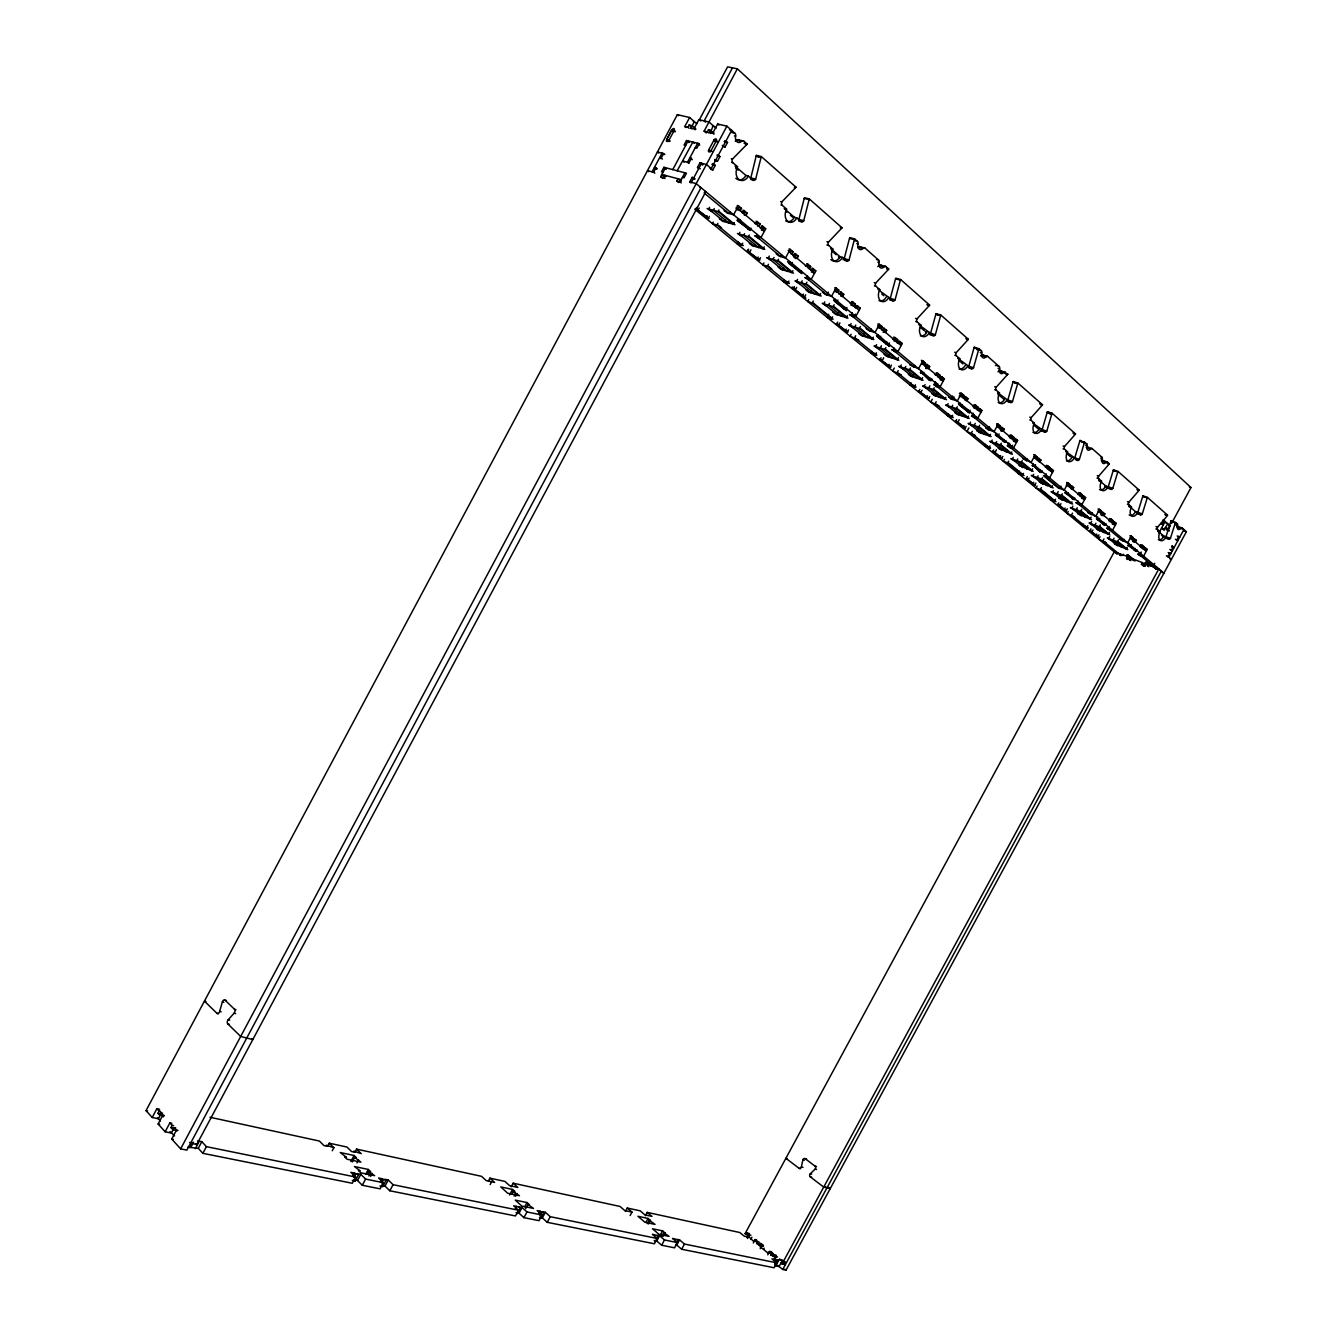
<?xml version="1.0" encoding="UTF-8"?>
<svg xmlns="http://www.w3.org/2000/svg" width="1337" height="1337" viewBox="0 0 1337 1337"><rect width="100%" height="100%" fill="white"/><g stroke="black" fill="none" stroke-linecap="round" stroke-linejoin="round"><path stroke-width="1.5" d="M787.309 1158.661L785.889 1158.277L799.025 1168.271A1.872 1.471 -77.1 0 0 801.348 1166.967L802.885 1159.898A1.872 1.471 -76.9 0 1 805.175 1158.694L806.595 1159.079M750.441 178.456A2.624 1.905 -78 0 0 750.826 177.888L756.174 156.095A2.641 1.905 -78.5 0 1 756.458 155.393L761.355 156.596L795.95 187.13A2.59 1.838 -77.2 0 1 795.548 187.698L781.911 201.837A2.574 1.838 -76.8 0 0 782.212 205.313L786.607 209.124A8.975 6.384 -76.4 0 0 787.61 221.207A8.975 6.384 -76.4 0 0 796.819 217.931L801.147 221.675A2.54 1.805 -76.1 0 0 803.738 220.739L809.102 199.648A2.557 1.805 -76.6 0 1 809.37 198.979L804.506 197.709A2.557 1.805 -76.7 0 0 804.222 198.394L798.891 219.418A2.54 1.805 -76.2 0 1 798.523 219.97M750.826 179.509L752.965 180.06A2.641 1.905 -77.9 0 0 755.689 179.141L761.071 157.298A2.657 1.905 -78.4 0 1 761.355 156.596M843.029 259.729A2.457 1.705 -74.8 0 0 844.232 258.593L849.53 238.253A2.473 1.705 -75.2 0 1 849.797 237.602L854.644 238.939L857.485 241.445A2.473 1.705 -75.1 0 1 858.003 243.986A4.93 3.393 -75 0 0 859.022 249.016A4.93 3.393 -75 0 0 863.067 248.431A2.457 1.688 -74.8 0 1 865.072 248.147L878.593 260.08A2.44 1.655 -74.4 0 1 879.094 262.553A4.847 3.292 -74.4 0 0 880.064 267.5A4.847 3.292 -74.4 0 0 884.008 266.899A2.423 1.638 -74.2 0 1 885.98 266.598L888.721 269.004A2.423 1.638 -74.2 0 1 888.336 269.556L875.718 283.043A2.407 1.638 -73.8 0 0 875.902 286.252L879.813 289.628A8.39 5.699 -73.5 0 0 880.465 300.758A8.39 5.699 -73.5 0 0 888.854 297.449L892.698 300.758A2.39 1.604 -73.3 0 0 895.088 299.822L900.369 280.168A2.39 1.604 -73.8 0 1 900.637 279.533L895.823 278.146A2.39 1.604 -73.8 0 0 895.556 278.781L890.292 298.385A2.373 1.604 -73.4 0 1 889.807 299.07M844.449 260.297L846.555 260.899A2.473 1.705 -74.7 0 0 849.045 259.963L854.376 239.59A2.473 1.705 -75.2 0 1 854.644 238.939M929.833 334.15A2.306 1.521 -72.3 0 0 930.619 333.231L935.85 314.245A2.323 1.538 -72.7 0 1 936.101 313.627L940.88 315.047L968.306 339.264A2.273 1.471 -72.1 0 1 967.955 339.782L956.172 352.701A2.273 1.487 -71.7 0 0 956.273 355.675L959.782 358.717A7.922 5.131 -71.5 0 0 960.167 369.045A7.922 5.131 -71.5 0 0 967.904 365.72L971.347 368.694A2.256 1.454 -71.4 0 0 973.537 367.742L978.734 349.291A2.256 1.454 -71.7 0 1 978.985 348.69L974.255 347.236A2.256 1.454 -71.8 0 0 974.004 347.837L968.824 366.238A2.239 1.454 -71.4 0 1 968.222 367.023M931.304 335.102L933.092 335.654A2.306 1.521 -72.3 0 0 935.365 334.701L940.613 315.666A2.323 1.521 -72.7 0 1 940.88 315.047M205.948 1001.563L204.444 1001.146L216.962 1013.346A2.574 1.521 -71.4 0 0 219.636 1011.424L222.36 1001.914A2.574 1.521 -71.2 0 1 225 1000.143L226.505 1000.561M1007.396 400.582A2.173 1.37 -70.5 0 0 1007.847 399.964L1012.978 382.131A2.189 1.37 -70.9 0 1 1013.229 381.546L1017.908 383.05L1042.526 404.777A2.156 1.337 -70.4 0 1 1042.191 405.261L1031.178 417.645A2.156 1.337 -70.1 0 0 1031.211 420.42L1034.37 423.127A7.47 4.629 -69.9 0 0 1034.52 432.753A7.47 4.629 -69.9 0 0 1041.657 429.428L1044.749 432.102A2.122 1.304 -69.8 0 0 1046.771 431.166L1051.885 413.818A2.122 1.304 -70.1 0 1 1052.119 413.25L1047.489 411.729A2.122 1.304 -70.2 0 0 1047.239 412.297L1042.158 429.595A2.122 1.304 -69.8 0 1 1040.871 430.731L1042.158 431.233M1008.666 401.869L1010.421 402.437A2.189 1.37 -70.5 0 0 1012.51 401.501L1017.658 383.635A2.189 1.37 -70.8 0 1 1017.908 383.05M1074.246 458.524A2.072 1.253 -69.2 0 0 1074.798 457.806L1079.828 440.976A2.072 1.253 -69.5 0 1 1080.062 440.425L1086.73 443.8A2.072 1.253 -69.4 0 1 1086.998 445.806A4.145 2.473 -69.4 0 0 1087.533 449.8A4.145 2.473 -69.4 0 0 1090.658 449.031A2.056 1.237 -69.3 0 1 1092.212 448.63L1102.006 457.287A2.056 1.22 -69.1 0 1 1102.273 459.26A4.095 2.423 -69.1 0 0 1102.774 463.187A4.095 2.423 -69.1 0 0 1105.833 462.401A2.039 1.203 -69 0 1 1107.37 462.017L1109.359 463.772A2.039 1.203 -69 0 1 1109.042 464.24L1098.696 476.106A2.039 1.203 -68.8 0 0 1098.696 478.696L1101.538 481.153A7.086 4.195 -68.6 0 0 1101.504 490.144A7.086 4.195 -68.6 0 0 1108.122 486.835L1110.913 489.258A2.022 1.187 -68.6 0 0 1112.802 488.323L1117.799 471.961A2.022 1.187 -68.9 0 1 1118.033 471.426L1113.487 469.855A2.022 1.187 -68.9 0 0 1113.253 470.39L1108.273 486.718A2.005 1.187 -68.6 0 1 1107.738 487.437M1075.7 459.727L1077.421 460.329A2.072 1.253 -69.2 0 0 1079.377 459.376L1084.424 442.53A2.072 1.253 -69.5 0 1 1084.658 441.979M1165.162 514.344L1167.669 515.246L1147.464 497.414L1142.968 495.826A1.972 1.136 -68.4 0 0 1142.751 496.345L1137.82 512.255A1.955 1.136 -68.1 0 1 1137.169 513.057M1137.118 513.592L1140.478 514.795A1.972 1.136 -68.1 0 0 1142.299 513.859L1147.246 497.932A1.972 1.136 -68.3 0 1 1147.464 497.414M777.649 1265.32L782.73 1269.481L786.022 1270.15L1186.37 531.742L1182.109 527.981A1.922 1.07 -67.8 0 0 1180.721 528.399A3.844 2.156 -67.8 0 1 1177.93 529.218A3.844 2.156 -67.8 0 1 1177.546 525.608A1.922 1.086 -67.8 0 0 1177.362 523.786L1171.128 520.628A1.922 1.086 -67.9 0 0 1170.894 521.129L1166.031 536.622A1.922 1.086 -67.7 0 1 1165.145 537.574M1166.482 538.36L1168.705 539.179A1.922 1.086 -67.6 0 0 1170.46 538.243L1175.357 522.734A1.922 1.086 -67.9 0 1 1175.574 522.215M160.808 1114.273L158.401 1118.802L152.217 1117.481L146.017 1110.646L677.341 114.664L689.608 117.506L696.744 123.706M675.386 131.461L674.182 130.441L669.018 140.067A1.939 1.136 -53.9 0 1 666.996 141.455A1.939 1.136 -53.9 0 1 666.728 139.499L671.675 130.14L675.218 131.728M669.118 141.521L666.695 139.483L671.859 129.873A1.855 1.086 -53.7 0 1 674.115 130.441M652.072 171.838L662.049 153.153L663.653 154.49M648.712 171.604L647.492 170.618L653.626 172.256L656.032 167.777L657.236 168.763M660.879 158.652L659.676 157.649L661.213 158.05L663.603 153.554L664.823 154.557M152.217 1117.481L156.897 1108.691L159.604 1109.275M163.682 1115.86L159.421 1114.941L157.933 1113.303L159.12 1111.114L156.897 1108.691M685.998 127.567L684.795 126.53L689.608 117.506M682.455 177.37L684.043 177.788L686.483 173.225L663.921 167.292L661.514 171.788L663.068 172.206M159.421 1114.941L160.607 1112.735L162.546 1113.153M662.784 178.456L660.662 176.718L665.475 167.693M684.795 126.53L687.953 127.282L689.157 125.026L692.048 125.711L695.925 129.054M175.765 1127.943L174.211 1127.626L171.37 1133.057L165.153 1131.771L158.117 1123.999L162.83 1115.175L160.607 1112.735M660.662 176.718L663.77 177.554L664.974 175.297L666.194 176.3M692.048 129.004L690.845 127.968L692.048 125.711M163.198 1116.896L163.866 1115.66M691.68 126.697L694.371 121.65L693.318 121.4M695.19 147.822L696.794 148.223L699.234 143.661L686.499 140.535L684.076 145.064L685.664 145.449M690.845 127.968L694.02 128.72L698.85 119.661L708.978 122.001L716.097 128.252M672.762 169.615L688.07 140.92L689.474 142.123M699.368 119.778L727.612 66.85L737.372 68.805L1190.983 487.537L1171.479 523.519M732.475 67.819L704.164 120.882L705.552 122.102M165.153 1131.771L169.883 1122.896L171.838 1123.297M177.303 1130.734L173.025 1129.849L170.952 1127.576L172.139 1125.353L169.883 1122.896M678.678 182.567L676.856 181.063L678.076 178.79L681.101 181.297M706.203 132.931L704.114 131.126L737.372 68.805M676.856 181.063L680.015 181.916L684.895 172.807M704.114 131.126L707.323 131.878L708.543 129.605L714.008 132.981M699.803 187.33L701.023 187.665L186.879 1150.121L180.645 1148.867L171.721 1139.024L176.484 1130.099L174.211 1127.626M710.699 133.433L709.496 132.396L710.716 130.124M174.562 1135.915L170.033 1131.587M710.783 131.711L713.139 125.645M709.496 132.396L712.738 133.165L717.635 124.007L726.893 126.163L734.966 133.299A2.691 1.972 -79.4 0 1 735.634 136.123A5.381 3.911 -79.3 0 0 736.954 141.772A5.381 3.911 -79.3 0 0 741.534 141.321A2.674 1.939 -79.1 0 1 743.807 141.104L747.099 143.995A2.674 1.939 -79.1 0 1 746.681 144.597L732.509 159.053A2.674 1.955 -78.6 0 0 732.86 162.696L737.539 166.741A9.292 6.752 -78.2 0 0 738.726 179.325A9.292 6.752 -78.2 0 0 748.369 176.083L752.965 180.06M690.962 182.918L689.758 181.916L692.198 177.336L695.023 178.774M698.699 168.429L697.496 167.409L699.953 162.83L706.421 164.484L712.822 169.933L715.262 165.353L712.454 163.682M691.363 182.35L701.557 163.248L702.761 164.267M716.331 140.619A1.905 1.136 -53.1 0 0 714.008 140.067L708.71 149.878A1.989 1.187 -53.3 0 0 708.994 151.9A1.989 1.187 -53.3 0 0 711.134 150.479L716.398 140.619L717.601 141.655M180.645 1148.867L726.893 126.163M192.311 1142.583L189.637 1147.581L188.617 1146.461M714.777 160.457L717.518 161.142L719.958 156.563L717.15 154.891M723.835 146.719L725.055 147.02L727.512 142.441L724.687 140.769M193.614 1142.166L190.94 1147.163L188.885 1146.745M696.895 207.402L696.009 209.023L708.911 218.616L695.908 208.388M189.603 1142.466L196.656 1144.673L705.836 191.676L704.616 191.341M195.319 1148.734L198.879 1142.065L197.742 1140.829L201.82 1141.664L206.433 1146.661L355.625 1177.045L352.3 1183.262L202.873 1153.33L198.277 1148.316L187.715 1147.196M699.184 208.037L698.298 209.675L695.908 208.94M198.277 1148.316L201.82 1141.664M202.873 1153.33L206.433 1146.661M709.563 207.319L708.677 208.973L723.985 221.574L724.855 219.936M707.056 215.708L706.17 217.329L708.46 217.998L709.345 216.36M714.259 208.622L713.373 210.277L728.682 222.911L729.551 221.273M718.988 209.942L718.103 211.597L733.395 224.248L734.28 222.61M713.289 222.059L712.42 223.663L718.554 225.418L721.545 227.875L720.025 227.44M717.869 223.363L717.016 224.984L741.651 245.139L742.703 243.15M729.684 211.781L728.782 213.452L704.081 192.929M735.985 208.338L736.654 207.068L741.483 208.405L740.297 210.644L737.272 209.809M741.483 208.405L738.408 205.814L733.595 214.789L727.178 213.001L724.086 210.427L725.673 210.878M738.626 218.616L737.489 220.689L750.475 230.415L737.038 220.12L739.913 221.374L740.581 220.12M744.091 214.856L745.912 215.357L747.099 213.118L744.04 210.544L742.854 212.784L741.634 212.449M739.879 232.337L739.01 233.958L753.767 246.125L754.636 244.504M738.124 241.813L737.071 243.802L743.188 245.59L738.743 242.749M744.575 233.691L743.706 235.312L758.463 247.495L759.332 245.874M748.536 227.457L747.751 229.212L750.057 229.814L750.943 228.142M749.288 235.045L748.419 236.666L763.176 248.866L764.263 246.844M757.527 225.936L759.032 226.354L760.218 224.148L757.21 221.608L756.023 223.831L754.67 223.446M747.567 251.189L748.62 249.2L747.316 250.955L759.834 260.23L747.483 251.105L749.856 251.857L750.926 249.885M757.06 234.56L756.174 236.214L780.724 256.62L781.593 254.983M759.149 238.688L754.553 235.747L760.97 237.585L765.7 228.744L762.725 226.237L761.538 228.46L760.318 228.109M758.179 257.038L757.126 258.994L759.416 259.679L760.486 257.707M763.928 262.921L762.875 264.876L768.992 266.715L771.8 269.021L770.279 268.553M769.343 256.069L768.274 258.074L782.513 269.807L783.582 267.818M768.491 264.291L767.455 266.247L787.877 282.976L788.914 281.037M774.023 257.456L772.953 259.462L787.192 271.21L788.262 269.222M778.518 259.244L777.666 260.849L791.888 272.614L792.958 270.626M788.195 250.504L793.075 251.757L791.905 253.93L790.702 253.579M793.075 251.757L790.184 249.334L785.504 258.024L779.12 256.136L776.212 253.729L777.8 254.197M789.783 261.801L788.897 263.406C824.628 291.316 774.14 251.74 791.303 264.124L792.172 262.503M795.95 258.643L794.763 257.64L797.17 258.342L798.339 256.186L795.465 253.763L794.312 255.935L793.108 255.584M784.351 279.65L783.315 281.572L789.398 283.444L785.12 280.72M327.682 1146.227L329.303 1143.202L346.951 1147.046L351.547 1151.541L354.974 1152.293L353.82 1151.157L361.207 1153.63L356.595 1149.135L354.99 1152.11M799.292 269.723L798.423 271.327L800.813 272.046L801.465 270.826L800.813 272.029M797.571 279.366L796.518 281.322L810.272 292.653L811.308 290.714M794.379 286.686L793.359 288.608C827.269 314.73 779.404 277.862 795.632 289.327L796.668 287.388M332.261 1150.756L333.882 1147.731L329.303 1143.202M806.629 263.807L807.815 264.158L806.679 266.297L805.325 265.913M802.233 280.787L801.181 282.742L814.918 294.09L815.971 292.151M807.815 264.158L810.64 266.531L809.503 268.67L808.3 268.319M807.498 275.974L806.428 277.979L826.767 294.875L828.255 292.118M810.857 269.706L815.804 270.859L811.208 279.416M811.793 268.152L812.996 268.503L811.843 270.642L810.64 270.291M806.93 282.207L805.877 284.179L819.614 295.527L820.651 293.572M803.42 294.09L802.384 295.995L804.673 296.714L805.693 294.792M808.735 299.605L807.715 301.493L813.782 303.399L833.118 319.225L827.051 317.287L828.673 314.295M350.846 1161.502L354.088 1155.486L340.233 1152.527L346.433 1157.29L344.695 1156.906L347.018 1159.212L360.873 1162.154L354.689 1157.391L352.266 1161.92M813.28 301.026L812.261 302.931L831.581 318.741L832.6 316.852M356.929 1162.872L358.55 1159.864M352.734 1176.125L354.389 1173.034L358.5 1174.805L355.191 1180.989L352.266 1180.404M353.921 1177.312L355.575 1174.22M824.812 301.861L823.776 303.8L837.062 314.747L838.098 312.825M834.873 287.539L836.076 287.906L831.547 296.346L825.196 294.391L822.439 292.118L824.027 292.602M357.514 1180.504L360.823 1174.354L365.603 1179.084L383.368 1182.693L380.076 1188.827L362.294 1185.267L357.514 1180.504L354.004 1179.802L355.191 1180.989M829.475 303.315L828.439 305.237L841.708 316.2L842.745 314.279M836.076 287.906L838.8 290.196L837.664 292.302L834.973 291.483M365.87 1173.986L368.31 1169.44L370.683 1171.764L368.962 1171.396L367.324 1174.438M835.541 299.338L834.489 301.293C867.212 326.863 821.553 291.082 836.878 302.028L837.931 300.073M834.154 304.752L833.101 306.691L846.388 317.671L847.407 315.749M839.87 291.733L841.057 292.084L839.937 294.19L838.734 293.839M362.294 1185.267L365.603 1179.084M368.928 1176.008L370.566 1172.967L374.661 1175.658L360.773 1172.8L358.4 1170.443L360.138 1170.811L354.439 1166.533L368.31 1169.44M370.65 1176.376L372.288 1173.318M841.057 292.084L843.764 294.374L842.644 296.463L840.806 296.212M844.533 306.808L843.48 308.763L845.937 309.582L846.906 307.543M837.664 322.15L836.661 324.022L847.808 332.211L836.31 323.571L838.917 324.741L839.937 322.869M380.376 1181.758L381.998 1178.716L386.042 1180.454L382.766 1186.554L379.925 1185.986M851.519 301.527L852.722 301.895L851.602 303.984L850.248 303.566M381.563 1182.927L383.201 1179.886M852.722 301.895L855.379 304.134L854.259 306.223L852.471 305.672M852.287 312.708L851.034 315.047L870.253 331.008L871.289 329.103M385.006 1186.069L388.265 1179.986L393.061 1184.682L518.539 1210.236L515.464 1215.951L389.802 1190.766L385.006 1186.069L381.58 1185.384L382.766 1186.554M856.115 305.538L857.602 305.989L856.482 308.078L854.995 307.61M846.221 329.153L845.201 331.008L847.558 331.81L848.477 329.871M855.346 314.145L853.691 317.253L849.463 314.546L855.78 316.535L860.243 308.229L857.602 305.989M851.151 323.604L850.131 325.493L862.983 336.088L863.986 334.2M389.802 1190.766L393.061 1184.682M855.78 325.075L854.761 326.98L867.596 337.576L868.615 335.687M851.134 334.3L850.131 336.155L858.705 340.166L857.201 339.682M860.443 326.546L859.424 328.451L872.259 339.063L873.262 337.175M855.663 335.771L854.661 337.626L875.417 354.606L876.403 352.784M877.908 323.855L879.395 324.323L874.983 332.512L868.666 330.506L866.075 328.35L867.646 328.852M879.395 324.323L881.969 326.479L880.866 328.534L877.607 327.498M878.576 335.169L877.54 337.074C910.397 362.511 863.852 326.596 879.913 337.826L880.732 336.306M871.891 351.297L870.922 353.135L876.938 355.107L872.977 352.6M882.621 327.816L884.108 328.284L883.005 330.323L881.534 329.855M882.988 332.094L885.579 332.462L886.665 330.423L884.108 328.284M876.604 344.628L875.601 346.484L888.035 356.728L889.021 354.873M881.434 345.748L880.231 347.988L892.648 358.232L893.634 356.377M887.066 342.239L886.03 344.127L888.47 344.963L889.423 342.991M885.863 347.62L884.86 349.492L897.261 359.753L898.464 357.514M881.083 357.731L880.097 359.536L890.726 367.324L879.863 359.085M883.74 357.731L882.353 360.288L879.796 359.185M893.651 337.074L895.138 337.542L894.035 339.565L892.715 339.147M895.138 337.542L897.645 339.665L896.559 341.687L893.901 340.835M894.202 348.188L893.183 350.077L913.823 367.224L914.826 365.352M898.263 340.952L899.751 341.42L898.665 343.442L897.177 342.974M889.155 364.332L888.186 366.137L890.425 366.89L891.411 365.085M899.751 341.42L902.258 343.525L897.896 351.598L891.612 349.559L895.69 352.149M894.286 368.076L892.732 370.951L901.121 374.912L899.617 374.41M898.197 370.65L897.227 372.455L914.525 386.61L915.494 384.822M901.238 364.951L900.252 366.789L912.285 376.7L913.255 374.878M905.834 366.472L904.848 368.31L916.864 378.221L917.851 376.399M910.464 367.993L909.461 369.831L921.477 379.758L922.647 377.569M921.327 360.321L922.797 360.806L918.502 368.761L909.795 364.667L911.366 365.185M911.199 382.967L910.062 385.089L916.046 387.112L912.202 384.705M922.797 360.806L925.237 362.845L924.168 364.834L921.811 364.065M921.694 371.084L920.692 372.939C921.394 370.015 931.488 385.958 931.856 378.906M925.772 364.065L927.243 364.533L926.173 366.522L924.703 366.037M488.423 1180.922L489.927 1178.148L504.935 1181.423L509.631 1185.668L517.837 1187.44L513.141 1183.195L511.169 1186.855M923.85 372.238L923.031 373.708L931.053 380.376L928.714 379.608L929.716 377.753M925.822 368.511L928.597 368.544L929.666 366.572L927.243 364.533M490.144 1184.582L491.648 1181.791L494.606 1182.426L489.927 1178.148M918.887 391.24L929.065 398.593L918.87 391.24L919.839 389.468M922.079 390.22L921.109 391.992L918.87 391.24M925.07 384.638L924.101 386.443L935.75 396.036L936.719 394.248M929.85 385.808L928.68 387.981L940.312 397.574L941.281 395.785M936.184 372.789L937.655 373.274L936.585 375.246L935.115 374.761M927.494 395.752L926.541 397.507L928.78 398.259L929.733 396.504M937.822 387.178L933.894 384.688L935.482 381.747M937.655 373.274L940.028 375.279L938.975 377.251L937.504 376.767M934.262 387.713L933.276 389.518L944.908 399.128L945.861 397.34M936.652 383L935.465 385.206L952.629 399.479L954 396.939M936.268 386.644L937.839 383.719M940.529 376.449L942 376.934L940.947 378.906L939.476 378.421M932.29 399.211L930.769 402.019L938.992 405.913L937.504 405.395M942 376.934L944.373 378.923L940.128 386.761L933.894 384.688M936.167 401.785L935.231 403.54L951.66 416.994L952.596 415.255M509.547 1194.977L512.539 1189.429L514.895 1191.568L513.441 1191.25L511.937 1194.041M514.127 1196.013L515.614 1193.239L519.458 1195.713L507.692 1193.222L500.773 1186.905L512.539 1189.429M515.581 1196.331L517.085 1193.54M948.167 403.69L947.214 405.462L958.479 414.754L959.431 412.999M960.016 392.811L961.47 393.312L957.292 401.05L951.075 398.961L952.629 396.053M515.129 1209.233L516.667 1206.392L520.344 1208.013L517.285 1213.695M948.15 413.718L947.214 415.456L953.164 417.512L949.454 415.189M952.713 405.245L951.76 407.016L963.024 416.325L963.977 414.554M519.057 1213.177L522.098 1207.512L526.979 1211.957L542.037 1215.032L538.995 1220.664L523.92 1217.639L519.057 1213.177L516.082 1212.575M524.772 1206.776L527.045 1202.565L529.452 1204.754L527.981 1204.453L525.725 1208.665M957.292 406.799L956.339 408.587L967.587 417.896L968.54 416.125M961.47 393.312L963.776 395.234L962.74 397.173L960.685 396.487M960.133 403.105L959.147 404.894C987.642 427.004 947.582 395.953 961.487 405.696L962.072 404.61M961.888 395.585L965.698 396.855L964.645 398.777L963.192 398.292M523.92 1217.639L526.979 1211.957M956.64 419.617L955.688 421.339L965.431 428.442M965.698 396.855L967.971 398.777L966.935 400.699L965.063 400.315M959.231 419.701L957.91 422.108L965.481 428.375M967.737 409.423L966.751 411.211L969.091 412.013L970.06 410.225M538.56 1214.013L540.064 1211.205L543.691 1212.793L540.666 1218.408L539.463 1217.305L542.354 1217.89L547.234 1222.319L654.395 1243.778L657.252 1238.497L652.356 1234.285L654.929 1234.82L658.272 1236.29L655.431 1241.555L654.211 1240.502L656.768 1241.02L661.648 1245.232L674.583 1247.822L677.408 1242.608L672.511 1238.43L675.018 1238.948L678.31 1240.402L675.503 1245.599M963.927 425.584L962.991 427.288L965.197 428.074L966.133 426.353M974.088 404.643L975.559 405.144L974.523 407.05L973.052 406.565M539.764 1215.116L541.284 1212.308M975.392 418.397L971.615 416.008L973.152 413.15M975.559 405.144L977.815 407.033L976.779 408.955L973.871 407.969M974.121 414.754L973.169 416.542L989.464 430.079L990.416 428.325M970.528 422.158L969.592 423.896L980.522 432.904L981.458 431.182M542.354 1217.89L545.379 1212.291L550.259 1216.703L657.252 1238.497M968.89 427.907L966.918 431.533L974.974 435.377L973.503 434.859M978.233 408.119L979.687 408.604L978.651 410.526L977.197 410.024M979.687 408.604L981.926 410.492L977.798 418.13L971.615 416.008M975.258 423.378L974.121 425.467L985.035 434.492L985.971 432.753M972.25 431.383L971.331 433.088L989.079 447.611L989.982 445.923M547.234 1222.319L550.259 1216.703M971.815 425.718L968.105 423.394L980.222 427.589L991.118 436.614L979.035 432.386L976.862 430.598L978.366 427.823M979.62 425.3L978.667 427.055L989.581 436.063L990.516 434.324M994.093 431.684L987.909 429.545L989.43 426.72M985.57 444.352L984.667 446.04L990.55 448.129L986.973 445.889M994.076 431.684L998.154 424.147L996.7 423.645M992.204 440.057L991.285 441.778L1001.881 450.502L1002.8 448.797M998.154 424.147L1000.343 425.968L999.324 427.857L997.87 427.355M996.6 433.472L995.647 435.227L1005.407 442.397M1000.711 427.004L1002.165 427.506L1001.146 429.378L999.692 428.876M999.107 433.923L997.954 436.029L1005.424 442.33M1000.795 430.748L1003.318 431.199L1004.338 429.327L1002.165 427.506M996.717 441.645L995.798 443.366L1006.377 452.107L1007.296 450.385M993.725 450.001L992.806 451.672L1002.148 458.457M996.466 449.767L995.012 452.458L1002.165 458.407M1001.246 443.232L1000.327 444.954L1010.889 453.694L1011.825 451.99M1003.82 439.489C1000.778 441.277 1006.109 443.55 1005.942 440.642M1000.628 455.666L999.725 457.321L1001.914 458.106L1002.834 456.452M1010.07 434.876L1011.524 435.377L1010.505 437.232L1009.067 436.731M1012.577 445.271L1011.073 448.045L1009.552 447.511L1007.413 445.739L1008.917 442.965M1011.524 435.377L1013.663 437.166L1012.661 439.037L1010.053 438.135M1010.087 444.202L1008.95 446.291L1026.532 460.881L1027.451 459.176M1004.438 459.31L1003.352 461.298L1009.218 463.404L1024.042 475.554L1018.209 473.448L1019.462 471.142M1013.998 438.168L1015.452 438.67L1014.432 440.525L1012.995 440.023M1015.452 438.67L1017.574 440.458L1013.546 447.895L1007.413 445.739M1008.633 461.215L1007.747 462.886L1022.588 475.019L1023.473 473.382M1013.245 457.421L1012.326 459.109L1022.604 467.582L1023.524 465.894M1017.724 459.009L1016.805 460.697L1027.083 469.187L1027.986 467.499M1022.22 460.613L1021.318 462.301L1031.562 470.791L1032.665 468.769M625.415 1211.472L627.27 1208.03L640.189 1210.837L644.902 1214.865L651.988 1216.403L647.258 1212.392L645.437 1215.784M1033.635 454.664L1035.072 455.165L1031.094 462.502L1022.905 458.608L1024.426 459.159M1033.317 464.056L1032.381 465.761C1032.916 462.953 1041.623 477.159 1042.258 470.908M1035.072 455.165L1037.144 456.903L1036.158 458.741L1034.153 458.039M1027.284 476.557L1026.047 478.847L1035.039 485.298M630.128 1215.534L631.983 1212.074L627.27 1208.03M1040.169 469.755L1039.233 471.46L1041.523 472.279L1034.671 466.58L1035.59 464.858M1037.428 457.856L1038.866 458.357L1037.88 460.179L1036.442 459.677M1034.671 466.58L1032.181 465.426L1034.688 466.58L1035.423 465.209M1029.122 478.011L1028.237 479.649L1035.022 485.231M1038.866 458.357L1040.921 460.078L1039.935 461.917L1038.214 461.298M1033.635 474.251L1032.749 475.922L1042.726 484.144L1043.612 482.49M1033.702 482.289L1032.649 484.245L1034.821 485.03L1035.874 483.075M1038.097 475.855L1037.194 477.526L1047.172 485.766L1048.058 484.111M1046.303 465.309L1047.74 465.811L1046.754 467.632L1045.333 467.131M1037.077 486.05L1036.025 487.988L1041.824 490.111L1055.979 501.693L1050.197 499.57L1051.233 497.631M1042.576 477.476L1041.673 479.147L1051.634 487.387L1052.537 485.715M1046.286 473.866L1045.016 476.239L1059.706 488.456L1060.96 486.116M1047.74 465.811L1049.762 467.515L1048.793 469.337L1047.356 468.836M1050.03 468.435L1051.45 468.936L1050.481 470.758L1049.044 470.24M1041.423 487.621L1040.37 489.576L1054.525 501.158L1055.562 499.236M646.206 1221.884L648.061 1218.442L650.434 1220.48L648.579 1223.923M1051.45 468.936L1053.472 470.641L1049.562 477.877L1043.478 475.705L1058.185 487.905L1064.235 490.094L1068.113 482.941L1066.692 482.423M647.325 1223.656L649.18 1220.213L650.434 1220.48M1053.439 490.612L1052.553 492.25L1062.246 500.239L1063.316 498.283M1058.236 491.565L1056.999 493.871L1066.675 501.86L1067.728 499.904M656.768 1241.02L659.592 1235.772L664.489 1239.967L677.408 1242.608M659.809 1236.056L662.617 1230.876L665.024 1232.948L663.152 1236.407M1062.33 493.838L1061.444 495.492L1071.104 503.481L1071.99 501.843M661.899 1236.14L663.77 1232.681L665.024 1232.948M1058.804 502.846L1057.751 504.768L1064.185 510.032L1066.391 511.001L1067.244 508.795M1066.191 491.431L1065.288 493.102L1074.246 499.654M1068.113 482.941L1070.085 484.596L1069.115 486.384L1066.274 485.364M1060.96 503.648L1059.907 505.57L1066.257 510.767L1064.035 509.915L1065.071 508.01M1068.28 492.584L1067.544 493.921L1074.279 499.57M1070.285 485.448L1071.722 485.966L1070.753 487.754L1069.333 487.236M661.648 1245.232L664.489 1239.967M1071.722 485.966L1073.678 487.604L1072.709 489.392L1071.288 488.891M1072.709 496.863L1071.806 498.517L1074.062 499.336L1074.781 498.016M1068.213 511.536L1067.177 513.441L1074.798 517.101L1073.36 516.567M1072.859 506.155L1071.806 508.11L1081.215 515.865L1082.268 513.926M1078.742 492.551L1080.162 493.069L1079.21 494.84L1077.639 494.272M1078.374 501.091L1077.288 503.08L1091.293 514.712L1092.346 512.74M1080.162 493.069L1082.101 494.69L1081.132 496.462L1079.728 495.943M776.78 1262.847L684.46 1244.045L679.58 1239.884L676.773 1245.065L681.653 1249.243L774.123 1267.76L776.78 1262.847L771.917 1258.869L778.418 1260.941L774.09 1258.084L775.193 1258.301M1072.525 513.141L1071.489 515.046L1086.814 527.58L1087.833 525.708M1077.271 507.776L1076.218 509.731L1085.611 517.486L1086.663 515.564M1082.285 495.526L1083.705 496.044L1082.753 497.815L1081.332 497.297M1083.705 496.044L1085.627 497.665L1081.8 504.734L1075.8 502.528L1079.226 504.684M681.653 1249.243L684.46 1244.045M1081.683 509.414L1080.63 511.369L1090.023 519.124L1091.076 517.185M1083.555 524.104L1082.535 525.976L1088.268 528.132L1085.009 526.093M1091.544 521.597L1090.507 523.502L1099.649 531.04L1100.685 529.151M1098.329 510.951L1100.752 511.436M1098.162 508.862L1099.566 509.38L1095.772 516.366L1087.9 512.589L1089.388 513.124M1091.009 528.8L1089.805 530.973L1098.128 536.889M1097.844 516.851L1096.607 519.124L1105.214 525.408M1099.566 509.38L1101.437 510.951L1100.501 512.689L1098.245 511.87M1095.922 523.218L1094.886 525.14L1104.028 532.678L1105.047 530.772M1092.981 529.92L1091.945 531.792L1098.095 536.822M1099.733 518.338L1098.847 519.959L1105.248 525.341M1101.32 515.397L1103.927 515.564L1104.863 513.826L1101.588 511.753M1103.008 512.255L1102.056 514.01L1100.652 513.492M1100.318 524.856L1099.281 526.778L1108.406 534.315L1109.443 532.41M1096.825 534.015L1095.805 535.87L1097.928 536.689L1098.947 534.817M1103.877 522.349C1100.585 524.288 1106.1 526.761 1105.95 523.502M1100.05 536.722L1098.713 539.195L1106.184 542.805L1104.763 542.27M1109.643 518.522L1111.047 519.023L1110.111 520.761L1108.574 520.193M1109.108 526.711L1108.055 528.65L1123.214 541.234L1124.25 539.329M1111.047 519.023L1112.902 520.578L1111.966 522.316L1109.158 521.28M1103.978 538.945L1102.975 540.817L1121.074 555.624L1119.637 555.056M1113.019 521.346L1114.423 521.865L1113.487 523.603L1112.1 523.085M1114.423 521.865L1116.261 523.402L1112.518 530.304L1106.568 528.082L1109.894 530.171M1109.693 536.588L1108.674 538.477L1117.565 545.814L1118.584 543.925M1114.055 538.226L1113.036 540.115L1121.91 547.451L1122.93 545.563M1118.434 539.864L1117.398 541.752L1126.272 549.089L1127.292 547.217M745.077 1233.667L749.422 1235.221L745.077 1233.667L1114.239 551.863L1126.606 556.192L1131.119 559.902M746.247 1234.619L747.116 1233.015L749.405 1233.516M746.781 1237.36L748.753 1233.733M747.517 1238.547L749.472 1234.937L750.926 1235.254M1119.854 555.239L1120.306 554.387M1129.949 535.569L1131.336 536.087L1127.643 542.889L1119.921 539.179L1121.392 539.73M750.826 1239.265L751.912 1237.26M1122.813 555.523L1123.481 554.303M1129.314 543.541L1128.261 545.446L1136.534 551.462M1131.336 536.087L1133.124 537.591L1132.205 539.296L1130.534 538.661M753.316 1243.009L755.154 1239.583L756.608 1239.9M1131.353 544.694L1130.484 546.281L1136.567 551.396M1133.057 541.502L1135.464 542.02L1136.383 540.332L1132.94 538.209M1134.612 538.828L1133.692 540.532L1132.021 539.914M1127.709 559.468L1126.59 558.548L1128.328 555.256L1126.907 554.721L1133.509 559.518L1128.328 555.256M762.742 1244.513L762.14 1245.616L758.831 1244.914L756.658 1243.143L757.527 1241.521L758.981 1241.839M756.625 1243.728L757.444 1242.207M1129.615 556.643L1130.935 557.395L1129.782 559.534M1135.213 548.454L1134.177 550.359L1136.4 551.195L1137.085 549.925M1130.567 560.571L1129.447 559.635L1130.333 557.997L1142.316 562.576L1145.207 564.966M758.831 1244.914L759.7 1243.31L761.371 1243.661M760.385 1246.803L761.873 1244.078M760.218 1248.674L762.09 1245.248L763.527 1245.549M1140.611 544.644L1142.283 545.279L1141.363 546.967L1139.826 546.398M1140.026 552.916L1139.174 554.504L1157.04 569.345M1140.912 555.941L1139.442 555.39L1141.246 552.047M1142.283 545.279L1144.021 546.749L1143.118 548.437L1141.18 547.702M763.544 1249.376L764.196 1248.173M1143.82 547.351L1145.491 547.969L1144.572 549.657L1142.918 549.039M1145.491 547.969L1147.23 549.44L1143.57 556.159L1137.687 553.936L1139.442 555.39M1161.168 524.004L1163.357 524.806L1162.505 524.071L1164.293 520.761L1162.655 520.177M767.906 1252.953L768.407 1252.05M1143.837 566.203L1141.43 564.214L1142.316 562.576M767.772 1254.858L769.644 1251.415L771.081 1251.716M1158.878 533.045L1165.145 521.497M771.215 1253.638L771.833 1252.084M1144.054 566.236L1146.093 562.008L1152.795 566.621M774.775 1255.944L776.095 1257.014L771.165 1255.008L772.034 1253.387L769.644 1251.415M771.081 1255.543L772.134 1253.621L767.655 1252.802L760.101 1246.619L761.204 1246.853M1165.931 523.085L1167.669 523.703L1164.092 530.304L1161.569 528.098L1164.494 529.168L1165.379 527.513L1167.351 528.232L1166.466 529.87L1169.39 530.939M772.786 1256.329L773.672 1254.708L776.145 1255.226M1147.764 565.785L1148.65 564.147L1150.238 564.498M1168.672 528.683L1169.173 527.764M1169.34 527.447L1170.176 525.909L1164.293 520.761M774.207 1260.139L776.112 1256.446M774.741 1263.315L776.513 1260.056M1154.733 563.312L1152.945 566.621L1155.703 568.893M774.959 1265.17L777.616 1260.29M774.892 1265.12L775.778 1265.838L779.304 1259.32L781.376 1259.738M1155.552 568.76L1156.555 566.905M782.613 1259.989L779.087 1266.507L775.778 1265.838M782.061 1263.933L785.371 1264.601L780.858 1262.93L782.061 1263.933L1158.845 568.877L1144.355 562.961L1148.834 566.671M1172.365 545.864L1171.847 546.8M784.167 1263.599L784.886 1261.861M1169.758 558.716L1171.413 559.334L1168.037 556.459L1169.842 553.15L1168.187 552.532M1170.677 550.209L1172.332 550.827L1171.479 550.109L1173.284 546.783L1171.63 546.181M1176.343 540.048L1177.864 540.599L1177.028 539.864L1178.833 536.555L1177.162 535.953M782.73 1269.481L1161.402 570.999L1159.914 570.431M1168.705 539.179L1166.148 536.973A6.752 3.827 -67.7 0 1 1159.981 540.248A6.752 3.827 -67.7 0 1 1160.148 531.792L1157.558 529.552A1.939 1.103 -67.8 0 1 1157.608 527.129L1167.368 515.698L1165.145 514.895M1140.478 514.795L1137.804 512.489A6.919 3.994 -68.1 0 1 1131.42 515.781A6.919 3.994 -68.1 0 1 1131.537 507.057L1128.812 504.717A1.989 1.153 -68.3 0 1 1128.846 502.211L1138.89 490.562L1137.202 489.977M1077.421 460.329L1074.48 457.772A7.287 4.412 -69.2 0 1 1067.594 461.098A7.287 4.412 -69.2 0 1 1067.544 451.789L1064.536 449.199A2.089 1.27 -69.4 0 1 1064.519 446.525L1075.199 434.391A2.089 1.27 -69.7 0 0 1075.533 433.907L1052.119 413.25M251.974 1038.799L252.81 1039.584L240.677 1036.459L227.725 1023.824A2.59 1.538 -71.6 0 1 228.209 1019.747L234.092 1013.212A2.59 1.538 -71.4 0 0 234.493 1009.251L225 1000.143M1010.421 402.437L1007.145 399.629A7.688 4.863 -70.6 0 1 999.742 402.955A7.688 4.863 -70.6 0 1 999.491 392.994L996.165 390.137A2.206 1.404 -70.8 0 1 996.098 387.279L1007.463 374.644A2.206 1.404 -71.1 0 0 1007.814 374.143L1000.795 370.6A2.206 1.404 -71.2 0 0 999.073 370.951A4.429 2.808 -71.3 0 1 997.987 371.82M933.092 335.654L929.449 332.512A8.139 5.398 -72.4 0 1 921.394 335.838A8.139 5.398 -72.4 0 1 920.892 325.108L917.199 321.916A2.34 1.554 -72.7 0 1 917.048 318.824L929.232 305.621A2.34 1.554 -73.1 0 0 929.599 305.103L900.637 279.533M846.555 260.899L842.477 257.373A8.691 6.033 -74.9 0 1 833.67 260.665A8.691 6.033 -74.9 0 1 832.851 249.066L828.689 245.473A2.49 1.738 -75.2 0 1 828.455 242.131L841.591 228.309A2.507 1.738 -75.6 0 0 841.976 227.741L809.37 198.979M828.472 1187.457L830.16 1188.743L823.726 1187.089L810.255 1176.827A1.889 1.487 -77.5 0 1 810.289 1173.769L815.119 1169.14A1.889 1.487 -77.3 0 0 815.069 1166.148L805.175 1158.694M992.589 451.338L995.012 452.458L992.606 451.471M1025.88 478.696L1028.237 479.649L1025.83 478.613M1089.655 530.705L1091.961 531.792L1089.638 530.806M190.873 1142.466L193.196 1142.934M171.721 1139.024L173.275 1139.341M354.389 1173.034L350.862 1172.298L355.625 1177.045M360.823 1174.354L357.313 1173.635L358.5 1174.805M381.998 1178.716L378.572 1177.997L383.368 1182.693M388.265 1179.986L384.839 1179.284L386.042 1180.454M516.667 1206.392L513.675 1205.773L518.539 1210.236M522.098 1207.512L519.124 1206.893L520.344 1208.013M540.064 1211.205L537.156 1210.603L542.037 1215.032M545.379 1212.291L542.471 1211.69L543.691 1212.793M659.592 1235.772L657.052 1235.254L658.272 1236.29M679.58 1239.884L677.09 1239.366L678.31 1240.402M785.036 1261.978L779.304 1259.32M176.484 1130.099L178.038 1130.417M771.165 1255.008L773.438 1255.476M777.532 1256.981L773.672 1254.708M172.139 1125.353L173.693 1125.687M158.117 1123.999L159.671 1124.317M170.952 1127.576L173.292 1128.06M773.488 1253.688L771.299 1253.087L772.117 1253.772M527.045 1202.565L515.263 1200.108L521.731 1206.007L533.496 1208.431L527.981 1204.453M662.617 1230.876L652.489 1228.77L658.974 1234.318L669.085 1236.407L663.77 1232.681M354.689 1157.391L356.411 1157.758L354.088 1155.486M756.658 1243.143L758.731 1243.577M159.12 1111.114L160.657 1111.448M146.017 1110.646L147.571 1110.98M157.933 1113.303L159.872 1113.721M648.061 1218.442L637.933 1216.286L644.902 1222.252L655.013 1224.391L649.18 1220.213M757.611 1241.906L753.182 1240.97L748.603 1236.541L744.475 1236.357L739.779 1232.513L647.258 1212.392M162.83 1115.175L164.367 1115.493M333.882 1147.731L326.345 1145.224L327.481 1146.361L323.972 1145.592L319.393 1141.046L209.976 1117.247M631.983 1212.074L624.747 1210.52L620.034 1206.459L513.141 1183.195M356.595 1149.135L481.504 1176.326L486.2 1180.604L491.648 1181.791M712.471 125.879L713.741 126.179M729.484 129.856L731.64 130.357L711.217 168.579L710.014 168.261M731.891 132.564L734.966 133.299M734.397 135.839L735.634 136.123M735.25 141.12A5.365 3.911 -79.4 0 0 736.637 140.168A2.674 1.939 -79.2 0 1 738.91 139.934L743.807 141.104M736.637 140.168L741.534 141.321M744.024 143.26L747.099 143.995M745.444 144.296L746.681 144.597M724.136 141.638L727.512 142.441M722.247 145.349L725.055 147.02M756.174 156.095L761.071 157.298M666.695 139.483L670.255 141.087M731.289 158.752L732.509 159.053M717.217 155.877L719.958 156.563M731.64 162.379L732.86 162.696M714.693 159.471L717.518 161.142M737.539 166.741L735.099 166.122L745.929 175.465L748.369 176.083M711.919 164.501L715.262 165.353M794.73 186.812L795.95 187.13M663.603 153.554L657.42 151.967L658.64 152.986M794.328 187.381L795.548 187.698M750.826 177.888L755.689 179.141M710.699 169.381L712.822 169.933M697.496 167.409L700.321 168.846M804.222 198.394L809.102 199.648M227.725 1023.824L229.229 1024.226M810.255 1176.827L811.676 1177.195M677.19 170.785L692.833 142.09L694.237 143.293M656.032 167.777L654.478 167.359L656.601 169.114M228.209 1019.747L229.73 1020.148M810.289 1173.769L811.709 1174.137M780.691 201.519L781.911 201.837M780.992 204.996L782.212 205.313M216.962 1013.346L218.466 1013.747M799.025 1168.271L800.445 1168.655M681.235 179.643L661.865 174.462L665.091 177.102M689.758 181.916L696.193 183.637L1163.942 573.105L1162.288 572.487M786.607 209.124L784.184 208.472L784.819 209.023M234.092 1013.212L235.613 1013.613M815.119 1169.14L816.523 1169.507M219.636 1011.424L221.157 1011.825M801.348 1166.967L802.969 1167.402M840.455 227.34L841.976 227.741M840.371 227.975L841.591 228.309M785.471 209.575L794.379 217.279L796.819 217.931M798.891 219.418L803.738 220.739M234.493 1009.251L236.014 1009.669M815.069 1166.148L816.489 1166.533M798.707 221.006L799.626 221.257M799.927 221.34L801.147 221.675M737.205 205.48L738.408 205.814M222.36 1001.914L223.864 1002.332M802.885 1159.898L804.306 1160.282M849.53 238.253L854.376 239.59M855.062 240.777L857.485 241.445M742.837 210.21L744.04 210.544M742.57 211.864L747.099 213.118M856.783 243.635L858.003 243.986M857.769 247.529A4.913 3.393 -75.1 0 0 858.22 247.094A2.457 1.688 -74.9 0 1 860.243 246.81L865.072 248.147M858.22 247.094L863.067 248.431M756.007 221.273L757.21 221.608M826.934 241.713L828.455 242.131M755.99 222.961L760.218 224.148M711.785 211.513L707.123 208.539L719.707 212.048L734.999 224.716L722.448 221.14L719.406 218.65L720.961 219.084M761.505 225.903L762.725 226.237M826.884 244.972L828.689 245.473M876.487 259.478L878.593 260.08M761.488 227.557L765.7 228.744M830.895 248.515L832.851 249.066M877.874 262.219L879.094 262.553M761.305 230.048L764.513 230.95L737.205 208.054M877.707 266.564A4.847 3.292 -74.4 0 0 879.194 265.528A2.407 1.638 -74.3 0 1 881.167 265.227L885.98 266.598M879.194 265.528L884.008 266.899M887.2 268.587L888.721 269.004M886.832 269.121L888.336 269.556M831.046 248.916L840.054 256.687L842.477 257.373M844.232 258.593L849.045 259.963M895.556 278.781L900.369 280.168M788.98 248.983L790.184 249.334M742.002 236.415L737.472 233.524L750.024 237.134L764.764 249.334L752.23 245.674L749.305 243.267L750.859 243.718M794.262 253.428L795.465 253.763M793.526 254.782L798.339 256.186M874.214 282.608L875.718 283.043M806.746 265.378L810.64 266.531M874.398 285.817L875.902 286.252M877.724 289.009L879.813 289.628M927.209 304.385L929.599 305.103M927.143 305.003L929.232 305.621M811.442 272.046L814.634 272.999L788.997 251.49M771.165 260.431L766.736 257.606L779.254 261.317L793.476 273.099L780.992 269.339L778.151 267.016L779.705 267.484M879.128 290.396L888.854 297.449M890.292 298.385L895.088 299.822M889.707 299.872L890.609 300.14M891.211 300.324L892.698 300.758M935.85 314.245L940.613 315.666M811.208 279.416L804.824 277.494L809.219 280.302M834.906 289.009L838.8 290.196M840.188 293.271L843.764 294.374M915.544 318.373L917.048 318.824M799.309 283.611L794.98 280.87L807.464 284.664L821.202 296.029L808.735 292.185L806.01 289.945L807.548 290.413M915.695 321.465L917.199 321.916M850.917 302.764L855.379 304.134M965.932 338.528L968.306 339.264M919.254 324.607L920.892 325.108M966.467 339.331L967.955 339.782M850.984 305.204L851.886 305.488M856.382 307.025L860.243 308.229M919.054 324.841L929.449 332.512M930.619 333.231L935.365 334.701M974.004 347.837L978.734 349.291M929.817 334.634L930.719 334.918M977.548 349.625L976.662 349.358A2.239 1.454 -71.7 0 1 976.896 349.625M979.319 350.177L981.391 350.829A2.256 1.454 -71.7 0 1 981.776 353.068A4.496 2.891 -71.6 0 0 982.528 357.531A4.496 2.891 -71.6 0 0 986.054 356.829A2.239 1.437 -71.5 0 1 987.809 356.478L999.24 366.572A2.223 1.421 -71.3 0 1 999.608 368.778A4.429 2.808 -71.2 0 0 1000.31 373.157A4.429 2.808 -71.2 0 0 1003.769 372.455A2.206 1.404 -71.1 0 1 1005.491 372.087M980.288 352.6L981.776 353.068M826.483 306.006L822.255 303.315L834.689 307.192L847.959 318.173L835.541 314.262L832.901 312.089L834.455 312.574M980.689 355.943A4.479 2.891 -71.7 0 0 981.325 355.358A2.239 1.437 -71.6 0 1 983.079 355.007L987.809 356.478M981.325 355.358L986.054 356.829M877.824 325.175L881.969 326.479M883.105 329.303L886.665 330.423M954.685 352.233L956.172 352.701M995.413 365.369L996.299 365.653M997.77 366.104L999.24 366.572M998.121 368.31L999.608 368.778M954.802 355.224L956.273 355.675M999.073 370.951L1003.769 372.455M958.011 358.149L959.782 358.717M1004.872 373.207L1007.814 374.143M893.801 338.445L897.645 339.665M1005.992 374.176L1007.463 374.644M895.021 339.916L896.191 340.283M852.739 327.632L848.611 325.025L861.011 328.952L873.83 339.565L861.463 335.587L858.906 333.498L860.443 333.983M897.812 342.105L902.258 343.525M957.927 358.4L967.904 365.72M968.824 366.238L973.537 367.742M968.69 367.842L971.347 368.694M1012.978 382.131L1017.658 383.635M921.995 361.792L925.237 362.845M878.125 348.556L874.097 345.999L886.431 349.993L898.832 360.255L886.531 356.227L884.058 354.188L885.579 354.689M994.628 386.794L996.098 387.279M925.839 365.319L929.666 366.572M1039.618 403.824L1042.526 404.777M994.711 389.669L996.165 390.137M1040.738 404.793L1042.191 405.261M998.02 392.526L999.491 392.994M936.502 374.126L940.028 375.279M1047.239 412.297L1051.885 413.818M940.563 377.669L944.373 378.923M998.104 393.061L1007.145 399.629M1007.847 399.964L1012.51 401.501M1007.496 401.484L1008.365 401.768M940.178 379.858L943.304 380.878L921.728 362.795M902.692 368.795L898.748 366.288L911.032 370.349L923.031 380.276L910.781 376.198L908.391 374.226L909.912 374.728M1029.724 417.161L1031.178 417.645M959.398 393.78L963.776 395.234M1072.926 433.038L1075.533 433.907M964.762 397.691L967.971 398.777M1073.761 433.907L1075.199 434.391M959.231 396.003L960.401 396.387M1029.774 419.935L1031.211 420.42M1032.766 422.592L1034.37 423.127M926.474 388.382L922.614 385.942L934.847 390.053L946.462 399.663L934.262 395.518L931.939 393.613L933.46 394.131M1079.828 440.976L1084.424 442.53M950.306 397.557L948.752 397.022L951.075 398.961M974.021 405.763L977.815 407.033M1083.572 442.731L1086.73 443.8M1032.966 423.144L1041.657 429.428M1042.158 429.595L1046.771 431.166M1085.56 445.305L1086.998 445.806M978.149 409.222L981.926 410.492M1043.311 431.617L1044.749 432.102M1086.363 447.193A2.056 1.237 -69.4 0 1 1087.633 447.076L1092.212 448.63M1086.363 447.561L1090.658 449.031M1100.585 456.803L1102.006 457.287M1189.328 486.969L1190.983 487.537M1100.836 458.775L1102.273 459.26M949.504 407.35L945.71 404.961L957.894 409.122L969.141 418.431L956.991 414.253L954.752 412.398L956.273 412.916M1063.082 446.023L1064.519 446.525M1105.833 462.401L1101.287 460.847A2.039 1.203 -69.1 0 1 1102.808 460.446L1107.37 462.017M996.867 424.782L1000.343 425.968M1106.501 462.786L1109.359 463.772M1107.621 463.755L1109.042 464.24M1063.099 448.714L1064.536 449.199M1000.861 428.141L1004.338 429.327M1067.544 451.789L1065.673 451.371M1113.253 470.39L1117.799 471.961M1066.107 451.756L1074.48 457.772M1074.798 457.806L1079.377 459.376M1010.204 435.979L1013.663 437.166M987.258 428.258L985.72 427.723L987.909 429.545M1011.407 437.266L1013.128 437.867M1014.114 439.255L1017.574 440.458M1013.479 441.243L1016.555 442.313L997.135 426.018M976.862 430.598L978.366 431.132M1137.219 489.426L1139.191 490.111L1118.033 471.426M1097.276 475.621L1098.696 476.106M1034.27 455.9L1037.144 456.903M1096.992 478.094L1098.696 478.696M1038.064 459.076L1040.921 460.078M1098.981 480.919A7.086 4.195 -68.6 0 1 1099.265 480.351L1101.538 481.153M993.441 443.533L989.815 441.26L1001.848 445.488L1012.427 454.246L998.304 448.246L999.792 448.781M1142.751 496.345L1147.246 497.932M1099.265 480.351L1105.849 486.05L1112.802 488.323M1046.336 466.312L1049.762 467.515M1107.805 488.155L1110.913 489.258M1050.33 469.521L1053.472 470.641M1014.415 460.814L1010.856 458.591L1022.838 462.853L1033.1 471.343L1019.095 465.376L1020.582 465.911M1127.442 501.709L1128.846 502.211M1127.409 504.216L1128.812 504.717M1066.675 483.359L1070.085 484.596M1128.996 506.807A6.902 4.011 -68.1 0 1 1129.28 506.255L1131.537 507.057M1170.894 521.129L1175.357 522.734M1174.571 522.8L1177.362 523.786M1070.268 486.384L1073.678 487.604M1175.875 525.006L1177.546 525.608M1182.109 527.981L1177.663 526.394A1.905 1.07 -67.8 0 0 1177.212 526.226M1129.28 506.255L1135.564 511.687L1142.299 513.859M1177.112 527.096L1183.863 529.536L1168.889 557.178L1167.418 556.627M1168.454 525.291L1170.176 525.909M1183.947 530.873L1186.37 531.742M1034.771 477.593L1031.278 475.404L1043.194 479.699L1053.155 487.921L1039.284 481.988L1040.754 482.523M1079.544 493.771L1082.101 494.69M1160.867 523.469L1162.505 524.071M1079.744 494.606L1081.717 495.325M1082.235 496.428L1085.627 497.665M1081.666 498.333L1084.675 499.42L1067.143 484.729M1168.271 529.836L1169.273 530.204M1155.937 526.511L1157.608 527.129M1155.887 528.951L1157.558 529.552M1178.014 536.672L1179.669 537.29L1178.833 536.555M1157.658 531.508A6.735 3.827 -67.7 0 1 1157.926 530.973L1160.148 531.792M1054.525 493.871L1051.099 491.715L1062.948 496.044L1072.608 504.032L1058.871 498.116L1060.341 498.651M1098.345 509.815L1101.437 510.951M1175.373 539.262L1177.028 539.864M1101.772 512.706L1104.863 513.826M1158.678 531.625L1163.925 536.154L1170.46 538.243M1109.81 519.441L1112.902 520.578M1113.186 522.282L1116.261 523.402M1073.728 509.664L1070.369 507.575L1082.134 511.921L1091.527 519.675L1077.906 513.792L1079.377 514.327M1112.334 524.037L1115.325 525.123L1098.613 511.118M1169.825 549.49L1171.479 550.109M1130.35 536.555L1133.124 537.591M1132.673 538.109L1130.45 537.29L1131.286 538.109M1133.057 539.078L1136.383 540.332M1169.023 553.251L1170.677 553.869L1169.842 553.15M1092.362 525.023L1089.07 522.968L1100.769 527.33L1109.894 534.884L1096.407 529.017L1097.861 529.552M1141.263 545.713L1144.021 546.749M1166.382 555.841L1168.037 556.459M1143.904 548.203L1147.23 549.44M1110.495 539.964L1107.253 537.942L1118.885 542.321L1127.759 549.657L1114.373 543.808L1115.827 544.36M1132.907 560.119L1135.146 560.972M1142.634 563.83L1144.89 564.699M1126.59 558.548L1129.447 559.635M1141.43 564.214L1145.441 566.253M793.476 256.804L794.412 257.373M1100.969 514.277L1102.44 515.397M925.806 367.474L926.725 368.193M1000.728 430.196L1001.898 431.166M1133.091 541.084L1134.344 542.12M825.247 1186.621L826.951 1187.924M694.672 209.157L1117.147 554.253M747.116 1233.015L749.472 1234.937M755.154 1239.583L757.527 1241.521M759.7 1243.31L762.09 1245.248M760.252 1244.062L763.143 1246.435M663.77 177.554L664.99 178.556M653.626 172.256L654.846 173.258M784.802 1269.147L786.022 1270.15M1130.333 557.997L1132.272 559.585M680.015 181.916L681.235 182.918M663.921 167.292L666.344 169.281M661.213 158.05L662.417 159.053M1146.093 562.008L1151.224 566.27M692.198 177.336L694.622 179.359M684.143 162.195L682.739 161.025L689.09 162.646L691.513 158.1L689.925 157.682L692.332 159.721M1098.513 510.617L1099.449 511.402M834.94 290.012L859.139 310.301M878.292 326.362L901.155 345.548M960.417 395.234L980.89 412.398M1034.069 457.003L1052.486 472.446M1130.417 537.792L1146.31 551.111M688.906 163.432L687.502 162.245L697.63 143.26L699.719 145.064M812.996 268.503L815.804 270.859M699.953 162.83L702.66 165.136M686.499 140.535L688.889 142.574M671.859 129.873L673.948 131.661M671.675 130.14L673.48 131.678M712.337 151.499L708.71 149.878L710.799 151.683M1173.485 548.053L1171.914 546.699L1174.12 547.518L1173.284 546.783M735.584 168.011L738.108 170.183M785.688 211.213L786.875 212.232M790.418 215.29L792.774 217.313M831.731 250.905L832.851 251.874M833.97 252.827L836.193 254.749M838.416 256.671L839.519 257.623M881.668 293.939L883.757 295.744M920.424 327.364L924.402 330.774M925.388 331.626L926.374 332.478M959.147 360.723L960.083 361.542M961.019 362.344L962.907 363.965M997.77 394.014L998.655 394.783M999.558 395.551L1002.215 397.858M1003.101 398.627L1003.987 399.379M1034.236 425.467L1035.924 426.921M1036.777 427.639L1037.612 428.375M1038.465 429.093L1039.3 429.829M1066.441 453.21L1070.452 456.669M1104.88 486.35L1106.401 487.654M1161.502 535.168L1163.591 536.956M687.953 127.282L689.14 128.302M694.02 128.72L695.207 129.756M677.341 114.664L678.544 115.701M689.157 125.026L690.644 126.313M707.323 131.878L708.526 132.915M717.451 141.939L713.808 140.318L714.994 141.354M713.958 140.034L715.161 141.07M698.85 119.661L700.755 120.982M708.543 129.605L709.746 130.642M712.738 133.165L713.941 134.218M738.91 139.934L740.146 141.02M756.458 155.393L758.664 157.331M849.797 237.602L851.051 238.705M860.243 246.81L861.513 247.93M881.167 265.227L882.871 266.731M936.101 313.627L937.855 315.164M974.255 347.236L975.458 348.288M983.079 355.007L984.567 356.31M1000.795 370.6L1002.817 372.388M1013.229 381.546L1014.8 382.934M1047.489 411.729L1050.464 414.353M1080.062 440.425L1081.75 441.895M1087.633 447.076L1089.17 448.447M1102.808 460.446L1104.546 461.984M1113.487 469.855L1114.824 471.042M1142.968 495.826L1144.255 496.963M1171.128 520.628L1172.8 522.098M1176.878 525.708L1179.384 527.931M717.635 124.007L718.821 125.06M978.985 348.69L981.391 350.829M513.441 1191.25L515.614 1193.239M368.962 1171.396L370.566 1172.967M195.804 1143.72L196.656 1144.673M157.432 1117.732L160.407 1120.991M1163.925 536.154A6.735 3.827 -67.7 0 1 1158.36 539.797M1135.564 511.687A6.902 4.011 -68.1 0 1 1129.18 514.979M1105.849 486.05A7.086 4.195 -68.6 0 1 1099.566 489.576M1072.19 456.987A7.27 4.412 -69.3 0 1 1066.408 460.881M1039.35 428.642A7.47 4.629 -69.9 0 1 1032.933 432.436M1004.822 398.861A7.671 4.863 -70.6 0 1 998.171 402.671M745.929 175.465A9.275 6.752 -78.2 0 1 735.835 178.256M794.379 217.279A8.958 6.384 -76.5 0 1 785.671 220.923M840.054 256.687A8.674 6.033 -74.9 0 1 830.862 259.595M886.464 296.73A8.39 5.699 -73.6 0 1 878.977 300.641M927.076 331.777A8.139 5.398 -72.5 0 1 920.357 335.838M965.548 364.968A7.905 5.131 -71.5 0 1 959.08 368.995M920.424 372.488L923.048 373.708L920.524 372.471M995.447 434.859L997.97 436.029L995.48 434.843M1065.138 492.768L1067.544 493.921L1065.238 492.785M1057.6 504.467L1059.907 505.57L1057.651 504.467M1096.474 518.823L1098.864 519.959L1096.591 518.84M955.52 420.954L957.91 422.108L955.637 420.954M1128.161 545.162L1130.5 546.281L1128.161 545.162"/></g></svg>
